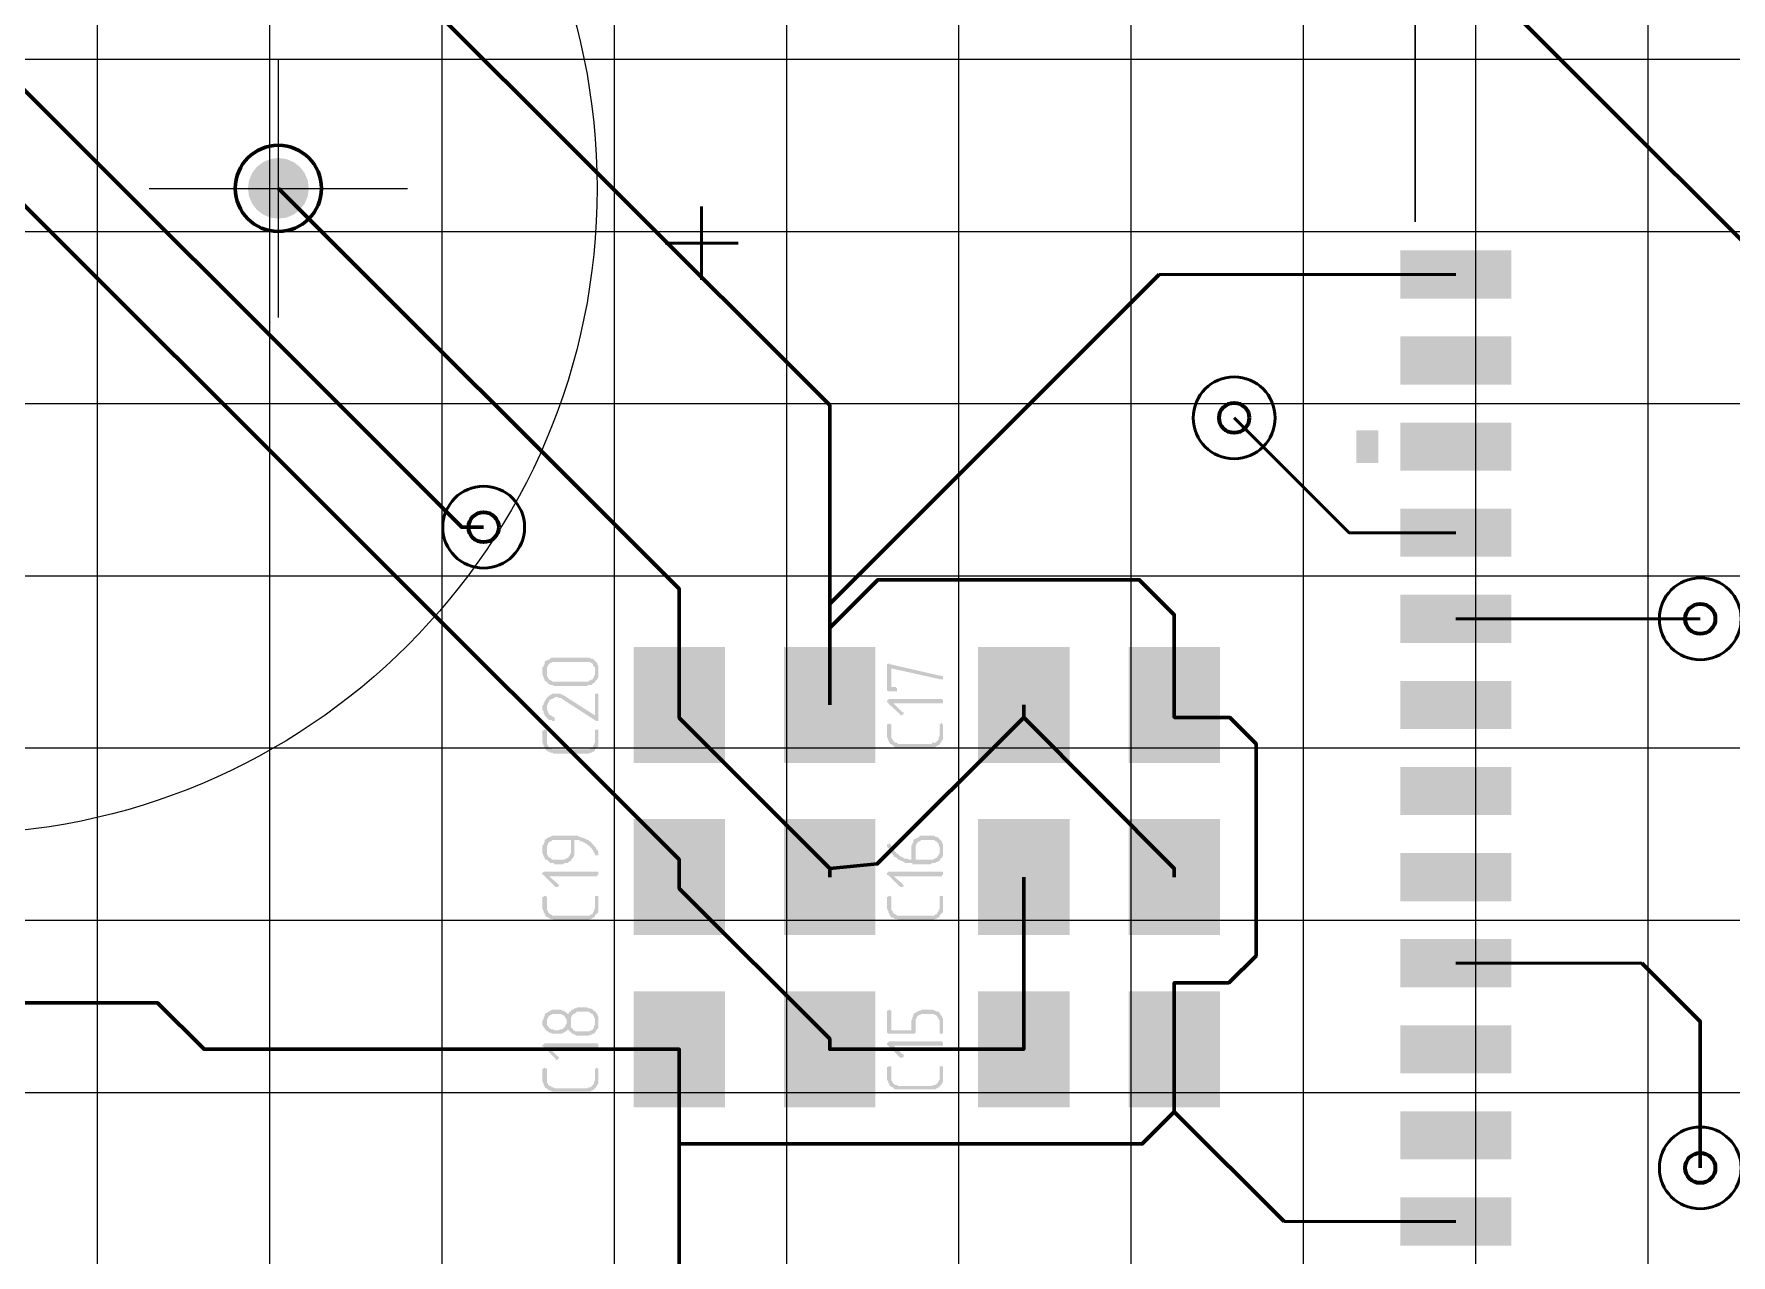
# Paper-space layout 'Layout1' of a CAD drawing. Extents: x -1 to 840, y -1 to 593.
# Drawn here: x 175.83 to 215.24, y 379.41 to 407.77 of the extents above; entities that cross this region are included whole.
import ezdxf

# ---------------------------------------------------------------- set-up
doc = ezdxf.new("R2010")
doc.units = 0
doc.header["$MEASUREMENT"] = 0
doc.layers.add('PDF _Геометрия', color=7, linetype='CONTINUOUS')
doc.layers.add('PDF _Сплошная заливка', color=7, linetype='CONTINUOUS')

psp = doc.layouts.get("Layout1")

# ---------------------------------------------------------------- hatches: boundary and pattern name
at = {"layer": 'PDF _Сплошная заливка', "true_color": 0xffffff, "transparency": 33554559}
for points in [[(180.797, 404.187), (180.821, 404.37), (180.892, 404.54), (181.004, 404.687), (181.15, 404.799), (181.321, 404.869), (181.503, 404.894), (181.503, 404.187)], [(181.503, 404.894), (181.686, 404.869), (181.856, 404.799), (182.003, 404.687), (182.115, 404.54), (182.185, 404.37), (182.21, 404.187), (181.503, 404.187)], [(182.21, 404.187), (182.185, 404.005), (182.115, 403.835), (182.003, 403.688), (181.856, 403.576), (181.686, 403.505), (181.503, 403.482), (181.503, 404.187)]]:
    psp.add_hatch(color=7, dxfattribs=at).paths.add_polyline_path(points)
at = {"layer": 'PDF _Сплошная заливка', "transparency": 33554559}
for points in [[(181.503, 404.187), (181.503, 403.482), (181.321, 403.505), (181.15, 403.576), (181.004, 403.688), (180.892, 403.835), (180.821, 404.005), (180.797, 404.187)], [(195.638, 393.111), (195.638, 393.137), (195.664, 393.137), (195.664, 393.137), (195.664, 393.137), (195.664, 393.137), (195.689, 393.162), (195.689, 393.137), (196.909, 392.857), (196.909, 392.857), (196.909, 392.857), (196.934, 392.857), (196.934, 392.857), (196.934, 392.832), (196.934, 392.832), (196.934, 392.807), (196.934, 392.807), (196.934, 392.781), (196.934, 392.781), (196.934, 392.781), (196.909, 392.781), (196.909, 392.781), (196.883, 392.781), (195.74, 393.035), (195.74, 392.603), (195.842, 392.603), (195.842, 392.603), (195.842, 392.603), (195.842, 392.578), (195.867, 392.578), (195.867, 392.578), (195.867, 392.578), (195.867, 392.552), (195.867, 392.552), (195.867, 392.552), (195.867, 392.527), (195.867, 392.527), (195.867, 392.502), (195.867, 392.502), (195.867, 392.502), (195.842, 392.502), (195.842, 392.502), (195.689, 392.502), (195.689, 392.502), (195.689, 392.502), (195.664, 392.502), (195.664, 392.502), (195.664, 392.502), (195.638, 392.527), (195.638, 392.527), (195.638, 392.552)], [(187.636, 392.146), (187.636, 392.146), (187.636, 392.171), (187.661, 392.197), (187.661, 392.222), (187.687, 392.273), (187.712, 392.298), (187.712, 392.324), (187.738, 392.349), (187.738, 392.349), (187.738, 392.349), (187.738, 392.349), (187.763, 392.375), (187.763, 392.375), (187.788, 392.4), (187.839, 392.426), (187.865, 392.451), (187.89, 392.451), (187.915, 392.451), (187.941, 392.451), (187.966, 392.451), (187.966, 392.451), (187.966, 392.451), (187.966, 392.451), (187.992, 392.451), (187.992, 392.451), (188.017, 392.451), (188.042, 392.451), (188.042, 392.451), (188.068, 392.451), (188.068, 392.451), (188.068, 392.426), (188.093, 392.426), (188.119, 392.426), (188.119, 392.4), (188.144, 392.4), (188.855, 391.943), (188.855, 392.4), (188.855, 392.426), (188.855, 392.426), (188.855, 392.426), (188.855, 392.451), (188.881, 392.451), (188.881, 392.451), (188.906, 392.451), (188.906, 392.451), (188.906, 392.451), (188.906, 392.451), (188.932, 392.451), (188.932, 392.426), (188.932, 392.426), (188.932, 392.426), (188.932, 392.4), (188.932, 391.841), (188.932, 391.841), (188.932, 391.816), (188.932, 391.816), (188.932, 391.816), (188.932, 391.816), (188.906, 391.816), (188.906, 391.816), (188.881, 391.816), (188.881, 391.816), (188.881, 391.816), (188.881, 391.816), (188.093, 392.324), (188.068, 392.349), (188.017, 392.349), (188.017, 392.349), (188.017, 392.349), (188.017, 392.349), (188.017, 392.349), (187.992, 392.375), (187.966, 392.375), (187.966, 392.375), (187.966, 392.375), (187.941, 392.375), (187.915, 392.375), (187.915, 392.349), (187.89, 392.349), (187.865, 392.324), (187.839, 392.324), (187.814, 392.298), (187.788, 392.298), (187.788, 392.273), (187.788, 392.273), (187.788, 392.273), (187.788, 392.248), (187.763, 392.248), (187.763, 392.222), (187.763, 392.197), (187.763, 392.197), (187.738, 392.197), (187.738, 392.171), (187.738, 392.171), (187.738, 392.146), (187.738, 392.121), (187.738, 392.095), (187.738, 392.095), (187.738, 392.07), (187.738, 392.07), (187.763, 392.044), (187.763, 392.019), (187.763, 391.994), (187.763, 391.994), (187.788, 391.994), (187.788, 391.968), (187.788, 391.968), (187.814, 391.943), (187.839, 391.943), (187.865, 391.917), (187.89, 391.917), (187.89, 391.917), (187.89, 391.917), (187.915, 391.892), (187.915, 391.892), (187.915, 391.892), (187.915, 391.892), (187.915, 391.867), (187.915, 391.867), (187.915, 391.867), (187.915, 391.867), (187.915, 391.841), (187.915, 391.841), (187.915, 391.841), (187.915, 391.816), (187.89, 391.816), (187.89, 391.816), (187.865, 391.816), (187.865, 391.816), (187.865, 391.816), (187.865, 391.816), (187.839, 391.841), (187.814, 391.841), (187.788, 391.841), (187.763, 391.867), (187.738, 391.892), (187.712, 391.917), (187.687, 391.943), (187.687, 391.943), (187.687, 391.968), (187.687, 391.968), (187.661, 391.994), (187.661, 392.019), (187.661, 392.044), (187.636, 392.07), (187.636, 392.121), (187.636, 392.121)], [(195.638, 392.273), (195.638, 392.298), (195.664, 392.298), (195.664, 392.298), (195.664, 392.298), (195.664, 392.324), (195.689, 392.324), (196.909, 392.324), (196.909, 392.324), (196.909, 392.324), (196.934, 392.298), (196.934, 392.298), (196.934, 392.298), (196.934, 392.298), (196.934, 392.273), (196.934, 392.273), (196.934, 392.273), (196.934, 392.248), (196.934, 392.248), (196.934, 392.222), (196.934, 392.222), (196.934, 392.222), (196.909, 392.222), (196.909, 392.222), (195.791, 392.222), (195.994, 392.019), (195.994, 392.019), (196.02, 392.019), (196.02, 391.994), (196.02, 391.994), (196.02, 391.994), (196.02, 391.968), (196.02, 391.968), (195.994, 391.968), (195.994, 391.943), (195.994, 391.943), (195.994, 391.943), (195.969, 391.943), (195.969, 391.943), (195.969, 391.943), (195.943, 391.943), (195.943, 391.968), (195.664, 392.222), (195.664, 392.248), (195.638, 392.248), (195.638, 392.248), (195.638, 392.273)], [(195.638, 391.714), (195.638, 391.74), (195.664, 391.74), (195.664, 391.74), (195.664, 391.74), (195.689, 391.765), (195.689, 391.765), (195.689, 391.765), (195.689, 391.765), (195.715, 391.74), (195.715, 391.74), (195.715, 391.74), (195.74, 391.74), (195.74, 391.714), (195.74, 391.714), (195.74, 391.46), (195.74, 391.46), (195.74, 391.435), (195.74, 391.409), (195.765, 391.384), (195.765, 391.359), (195.791, 391.359), (195.791, 391.333), (195.791, 391.333), (195.816, 391.333), (195.816, 391.308), (195.842, 391.308), (195.867, 391.308), (195.892, 391.282), (195.918, 391.282), (196.655, 391.282), (196.68, 391.282), (196.68, 391.282), (196.68, 391.308), (196.705, 391.308), (196.731, 391.308), (196.756, 391.308), (196.782, 391.333), (196.807, 391.359), (196.807, 391.359), (196.807, 391.359), (196.807, 391.359), (196.832, 391.384), (196.832, 391.409), (196.832, 391.435), (196.858, 391.46), (196.858, 391.486), (196.858, 391.714), (196.858, 391.714), (196.858, 391.74), (196.858, 391.74), (196.858, 391.74), (196.883, 391.74), (196.883, 391.765), (196.909, 391.765), (196.909, 391.765), (196.909, 391.765), (196.909, 391.74), (196.934, 391.74), (196.934, 391.74), (196.934, 391.74), (196.934, 391.714), (196.934, 391.714), (196.934, 391.46), (196.934, 391.46), (196.934, 391.435), (196.934, 391.409), (196.934, 391.384), (196.909, 391.359), (196.883, 391.308), (196.858, 391.282), (196.858, 391.282), (196.858, 391.282), (196.858, 391.257), (196.832, 391.257), (196.807, 391.232), (196.782, 391.232), (196.756, 391.206), (196.705, 391.206), (196.68, 391.206), (196.655, 391.206), (195.918, 391.206), (195.918, 391.206), (195.918, 391.206), (195.918, 391.206), (195.892, 391.206), (195.892, 391.206), (195.867, 391.206), (195.816, 391.206), (195.791, 391.232), (195.765, 391.257), (195.715, 391.282), (195.715, 391.282), (195.715, 391.282), (195.715, 391.282), (195.689, 391.308), (195.689, 391.333), (195.664, 391.359), (195.664, 391.384), (195.638, 391.435), (195.638, 391.46)], [(187.636, 391.587), (187.636, 391.587), (187.661, 391.587), (187.661, 391.613), (187.661, 391.613), (187.687, 391.613), (187.687, 391.613), (187.687, 391.613), (187.687, 391.613), (187.712, 391.613), (187.712, 391.613), (187.712, 391.613), (187.738, 391.587), (187.738, 391.587), (187.738, 391.562), (187.738, 391.333), (187.738, 391.308), (187.738, 391.282), (187.738, 391.282), (187.763, 391.257), (187.763, 391.232), (187.788, 391.206), (187.788, 391.206), (187.788, 391.206), (187.814, 391.181), (187.839, 391.181), (187.839, 391.181), (187.865, 391.156), (187.89, 391.156), (187.915, 391.156), (188.652, 391.156), (188.678, 391.156), (188.678, 391.156), (188.703, 391.156), (188.703, 391.156), (188.728, 391.156), (188.754, 391.181), (188.779, 391.181), (188.805, 391.206), (188.805, 391.206), (188.805, 391.206), (188.805, 391.232), (188.83, 391.257), (188.83, 391.257), (188.83, 391.282), (188.855, 391.308), (188.855, 391.333), (188.855, 391.562), (188.855, 391.587), (188.855, 391.587), (188.855, 391.587), (188.855, 391.613), (188.881, 391.613), (188.881, 391.613), (188.906, 391.613), (188.906, 391.613), (188.906, 391.613), (188.906, 391.613), (188.932, 391.613), (188.932, 391.613), (188.932, 391.587), (188.932, 391.587), (188.932, 391.562), (188.932, 391.333), (188.932, 391.308), (188.932, 391.308), (188.932, 391.282), (188.932, 391.232), (188.906, 391.206), (188.881, 391.181), (188.855, 391.156), (188.855, 391.156), (188.855, 391.13), (188.855, 391.13), (188.83, 391.105), (188.805, 391.105), (188.779, 391.079), (188.754, 391.079), (188.703, 391.054), (188.678, 391.054), (188.678, 391.054), (187.915, 391.054), (187.915, 391.054), (187.915, 391.054), (187.915, 391.054), (187.89, 391.054), (187.89, 391.054), (187.865, 391.079), (187.814, 391.079), (187.788, 391.105), (187.763, 391.105), (187.738, 391.13), (187.712, 391.13), (187.712, 391.156), (187.712, 391.156), (187.687, 391.181), (187.687, 391.206), (187.661, 391.232), (187.661, 391.257), (187.636, 391.308), (187.636, 391.308), (187.636, 391.562)], [(187.636, 388.285), (187.636, 388.285), (187.661, 388.311), (187.661, 388.311), (187.661, 388.311), (187.687, 388.311), (187.687, 388.311), (188.906, 388.311), (188.906, 388.311), (188.906, 388.311), (188.932, 388.311), (188.932, 388.311), (188.932, 388.311), (188.932, 388.285), (188.932, 388.285), (188.932, 388.26), (188.932, 388.26), (188.932, 388.26), (188.932, 388.26), (188.932, 388.234), (188.932, 388.234), (188.932, 388.234), (188.906, 388.234), (188.906, 388.209), (187.788, 388.209), (187.992, 388.031), (187.992, 388.031), (188.017, 388.006), (188.017, 388.006), (188.017, 387.98), (188.017, 387.98), (188.017, 387.98), (188.017, 387.98), (187.992, 387.955), (187.992, 387.955), (187.992, 387.955), (187.992, 387.955), (187.966, 387.955), (187.966, 387.955), (187.966, 387.955), (187.941, 387.955), (187.941, 387.955), (187.661, 388.234), (187.661, 388.234), (187.636, 388.234), (187.636, 388.26), (187.636, 388.26), (187.636, 388.26)], [(195.638, 388.285), (195.638, 388.285), (195.664, 388.311), (195.664, 388.311), (195.664, 388.311), (195.664, 388.311), (195.689, 388.311), (196.909, 388.311), (196.909, 388.311), (196.909, 388.311), (196.934, 388.311), (196.934, 388.311), (196.934, 388.311), (196.934, 388.285), (196.934, 388.285), (196.934, 388.26), (196.934, 388.26), (196.934, 388.26), (196.934, 388.26), (196.934, 388.234), (196.934, 388.234), (196.934, 388.234), (196.909, 388.234), (196.909, 388.209), (195.791, 388.209), (195.994, 388.031), (195.994, 388.031), (196.02, 388.006), (196.02, 388.006), (196.02, 387.98), (196.02, 387.98), (196.02, 387.98), (196.02, 387.98), (195.994, 387.955), (195.994, 387.955), (195.994, 387.955), (195.994, 387.955), (195.969, 387.955), (195.969, 387.955), (195.969, 387.955), (195.943, 387.955), (195.943, 387.955), (195.664, 388.234), (195.664, 388.234), (195.638, 388.234), (195.638, 388.26), (195.638, 388.26), (195.638, 388.26)], [(187.636, 387.727), (187.636, 387.727), (187.661, 387.727), (187.661, 387.752), (187.661, 387.752), (187.687, 387.752), (187.687, 387.752), (187.687, 387.752), (187.687, 387.752), (187.712, 387.752), (187.712, 387.752), (187.712, 387.752), (187.738, 387.727), (187.738, 387.727), (187.738, 387.701), (187.738, 387.472), (187.738, 387.447), (187.738, 387.422), (187.738, 387.422), (187.763, 387.396), (187.763, 387.371), (187.788, 387.346), (187.788, 387.346), (187.788, 387.346), (187.814, 387.32), (187.839, 387.32), (187.839, 387.32), (187.865, 387.295), (187.89, 387.295), (187.915, 387.295), (188.652, 387.295), (188.678, 387.295), (188.678, 387.295), (188.703, 387.295), (188.703, 387.295), (188.728, 387.295), (188.754, 387.32), (188.779, 387.32), (188.805, 387.346), (188.805, 387.346), (188.805, 387.346), (188.805, 387.371), (188.83, 387.396), (188.83, 387.396), (188.83, 387.422), (188.855, 387.447), (188.855, 387.472), (188.855, 387.701), (188.855, 387.727), (188.855, 387.727), (188.855, 387.727), (188.855, 387.752), (188.881, 387.752), (188.881, 387.752), (188.906, 387.752), (188.906, 387.752), (188.906, 387.752), (188.906, 387.752), (188.932, 387.752), (188.932, 387.752), (188.932, 387.727), (188.932, 387.727), (188.932, 387.701), (188.932, 387.472), (188.932, 387.472), (188.932, 387.447), (188.932, 387.422), (188.932, 387.371), (188.906, 387.346), (188.881, 387.32), (188.855, 387.295), (188.855, 387.295), (188.855, 387.269), (188.855, 387.269), (188.83, 387.244), (188.805, 387.244), (188.779, 387.218), (188.754, 387.218), (188.703, 387.193), (188.678, 387.193), (188.678, 387.193), (187.915, 387.193), (187.915, 387.193), (187.915, 387.193), (187.915, 387.193), (187.89, 387.193), (187.89, 387.193), (187.865, 387.218), (187.814, 387.218), (187.788, 387.244), (187.763, 387.244), (187.738, 387.269), (187.712, 387.269), (187.712, 387.295), (187.712, 387.295), (187.687, 387.32), (187.687, 387.346), (187.661, 387.371), (187.661, 387.396), (187.636, 387.447), (187.636, 387.447), (187.636, 387.701)], [(195.638, 387.727), (195.638, 387.727), (195.664, 387.727), (195.664, 387.752), (195.664, 387.752), (195.689, 387.752), (195.689, 387.752), (195.689, 387.752), (195.689, 387.752), (195.715, 387.752), (195.715, 387.752), (195.715, 387.752), (195.74, 387.727), (195.74, 387.727), (195.74, 387.701), (195.74, 387.472), (195.74, 387.447), (195.74, 387.422), (195.74, 387.422), (195.765, 387.396), (195.765, 387.371), (195.791, 387.346), (195.791, 387.346), (195.791, 387.346), (195.816, 387.32), (195.816, 387.32), (195.842, 387.32), (195.867, 387.295), (195.892, 387.295), (195.918, 387.295), (196.655, 387.295), (196.68, 387.295), (196.68, 387.295), (196.68, 387.295), (196.705, 387.295), (196.731, 387.295), (196.756, 387.32), (196.782, 387.32), (196.807, 387.346), (196.807, 387.346), (196.807, 387.346), (196.807, 387.371), (196.832, 387.396), (196.832, 387.396), (196.832, 387.422), (196.858, 387.447), (196.858, 387.472), (196.858, 387.701), (196.858, 387.727), (196.858, 387.727), (196.858, 387.727), (196.858, 387.752), (196.883, 387.752), (196.883, 387.752), (196.909, 387.752), (196.909, 387.752), (196.909, 387.752), (196.909, 387.752), (196.934, 387.752), (196.934, 387.752), (196.934, 387.727), (196.934, 387.727), (196.934, 387.701), (196.934, 387.472), (196.934, 387.472), (196.934, 387.447), (196.934, 387.422), (196.934, 387.371), (196.909, 387.346), (196.883, 387.32), (196.858, 387.295), (196.858, 387.295), (196.858, 387.269), (196.858, 387.269), (196.832, 387.244), (196.807, 387.244), (196.782, 387.218), (196.756, 387.218), (196.705, 387.193), (196.68, 387.193), (196.655, 387.193), (195.918, 387.193), (195.918, 387.193), (195.918, 387.193), (195.918, 387.193), (195.892, 387.193), (195.892, 387.193), (195.867, 387.218), (195.816, 387.218), (195.791, 387.244), (195.765, 387.244), (195.715, 387.269), (195.715, 387.269), (195.715, 387.295), (195.715, 387.295), (195.689, 387.32), (195.689, 387.346), (195.664, 387.371), (195.664, 387.396), (195.638, 387.447), (195.638, 387.447), (195.638, 387.701)], [(195.638, 385.059), (195.638, 385.085), (195.664, 385.085), (195.664, 385.085), (195.664, 385.085), (195.689, 385.11), (195.689, 385.11), (195.689, 385.11), (195.689, 385.11), (195.715, 385.11), (195.715, 385.085), (195.715, 385.085), (195.74, 385.085), (195.74, 385.059), (195.74, 385.059), (195.74, 384.628), (196.197, 384.628), (196.197, 384.831), (196.197, 384.856), (196.197, 384.856), (196.223, 384.882), (196.223, 384.932), (196.248, 384.958), (196.248, 384.983), (196.274, 385.034), (196.299, 385.034), (196.299, 385.034), (196.324, 385.059), (196.35, 385.059), (196.375, 385.085), (196.401, 385.085), (196.451, 385.11), (196.477, 385.11), (196.655, 385.11), (196.68, 385.11), (196.68, 385.11), (196.68, 385.11), (196.68, 385.11), (196.705, 385.11), (196.731, 385.085), (196.756, 385.085), (196.807, 385.059), (196.832, 385.059), (196.858, 385.034), (196.858, 385.009), (196.883, 385.009), (196.883, 384.983), (196.909, 384.958), (196.909, 384.932), (196.934, 384.907), (196.934, 384.856), (196.934, 384.831), (196.934, 384.577), (196.934, 384.577), (196.934, 384.577), (196.934, 384.551), (196.934, 384.551), (196.934, 384.551), (196.909, 384.551), (196.909, 384.551), (196.883, 384.551), (196.883, 384.551), (196.883, 384.551), (196.858, 384.551), (196.858, 384.551), (196.858, 384.577), (196.858, 384.577), (196.858, 384.602), (196.858, 384.831), (196.858, 384.856), (196.832, 384.882), (196.832, 384.882), (196.832, 384.907), (196.807, 384.932), (196.807, 384.958), (196.807, 384.958), (196.782, 384.958), (196.782, 384.983), (196.756, 384.983), (196.731, 384.983), (196.731, 385.009), (196.705, 385.009), (196.655, 385.009), (196.477, 385.009), (196.477, 385.009), (196.477, 385.009), (196.451, 385.009), (196.426, 385.009), (196.426, 385.009), (196.401, 384.983), (196.375, 384.983), (196.35, 384.958), (196.35, 384.958), (196.35, 384.958), (196.324, 384.932), (196.324, 384.907), (196.324, 384.907), (196.299, 384.882), (196.299, 384.856), (196.299, 384.831), (196.299, 384.577), (196.299, 384.577), (196.299, 384.577), (196.274, 384.551), (196.274, 384.551), (196.274, 384.551), (196.248, 384.551), (195.689, 384.551), (195.689, 384.551), (195.689, 384.551), (195.664, 384.551), (195.664, 384.551), (195.664, 384.551), (195.638, 384.577), (195.638, 384.577), (195.638, 384.602)], [(187.636, 384.272), (187.636, 384.297), (187.661, 384.297), (187.661, 384.297), (187.661, 384.297), (187.687, 384.323), (187.687, 384.323), (188.906, 384.323), (188.906, 384.323), (188.906, 384.323), (188.932, 384.297), (188.932, 384.297), (188.932, 384.297), (188.932, 384.297), (188.932, 384.272), (188.932, 384.272), (188.932, 384.272), (188.932, 384.272), (188.932, 384.247), (188.932, 384.247), (188.932, 384.221), (188.932, 384.221), (188.906, 384.221), (188.906, 384.221), (187.788, 384.221), (187.992, 384.018), (187.992, 384.018), (188.017, 384.018), (188.017, 383.993), (188.017, 383.993), (188.017, 383.993), (188.017, 383.967), (188.017, 383.967), (187.992, 383.967), (187.992, 383.967), (187.992, 383.942), (187.992, 383.942), (187.966, 383.942), (187.966, 383.942), (187.966, 383.942), (187.941, 383.942), (187.941, 383.967), (187.661, 384.247), (187.661, 384.247), (187.636, 384.247), (187.636, 384.247), (187.636, 384.272)], [(195.638, 384.323), (195.638, 384.323), (195.664, 384.348), (195.664, 384.348), (195.664, 384.348), (195.664, 384.348), (195.689, 384.374), (196.909, 384.374), (196.909, 384.374), (196.909, 384.348), (196.934, 384.348), (196.934, 384.348), (196.934, 384.348), (196.934, 384.348), (196.934, 384.323), (196.934, 384.323), (196.934, 384.323), (196.934, 384.297), (196.934, 384.297), (196.934, 384.272), (196.934, 384.272), (196.934, 384.272), (196.909, 384.272), (196.909, 384.272), (195.791, 384.272), (195.994, 384.069), (195.994, 384.069), (196.02, 384.069), (196.02, 384.043), (196.02, 384.043), (196.02, 384.043), (196.02, 384.018), (196.02, 384.018), (195.994, 383.993), (195.994, 383.993), (195.994, 383.993), (195.994, 383.993), (195.969, 383.993), (195.969, 383.993), (195.969, 383.993), (195.943, 383.993), (195.943, 383.993), (195.664, 384.272), (195.664, 384.272), (195.638, 384.297), (195.638, 384.297), (195.638, 384.323)], [(187.636, 383.713), (187.636, 383.739), (187.661, 383.739), (187.661, 383.739), (187.661, 383.739), (187.687, 383.764), (187.687, 383.764), (187.687, 383.764), (187.687, 383.764), (187.712, 383.739), (187.712, 383.739), (187.712, 383.739), (187.738, 383.739), (187.738, 383.713), (187.738, 383.713), (187.738, 383.459), (187.738, 383.459), (187.738, 383.434), (187.738, 383.408), (187.763, 383.383), (187.763, 383.358), (187.788, 383.358), (187.788, 383.332), (187.788, 383.332), (187.814, 383.332), (187.839, 383.332), (187.839, 383.307), (187.865, 383.307), (187.89, 383.307), (187.915, 383.281), (188.652, 383.281), (188.678, 383.281), (188.678, 383.281), (188.703, 383.307), (188.703, 383.307), (188.728, 383.307), (188.754, 383.307), (188.779, 383.332), (188.805, 383.358), (188.805, 383.358), (188.805, 383.358), (188.805, 383.358), (188.83, 383.383), (188.83, 383.408), (188.83, 383.434), (188.855, 383.459), (188.855, 383.485), (188.855, 383.713), (188.855, 383.713), (188.855, 383.739), (188.855, 383.739), (188.855, 383.739), (188.881, 383.739), (188.881, 383.764), (188.906, 383.764), (188.906, 383.764), (188.906, 383.764), (188.906, 383.739), (188.932, 383.739), (188.932, 383.739), (188.932, 383.739), (188.932, 383.713), (188.932, 383.713), (188.932, 383.459), (188.932, 383.459), (188.932, 383.434), (188.932, 383.408), (188.932, 383.383), (188.906, 383.358), (188.881, 383.307), (188.855, 383.281), (188.855, 383.281), (188.855, 383.281), (188.855, 383.281), (188.83, 383.256), (188.805, 383.231), (188.779, 383.231), (188.754, 383.205), (188.703, 383.205), (188.678, 383.205), (188.678, 383.205), (187.915, 383.205), (187.915, 383.205), (187.915, 383.205), (187.915, 383.205), (187.89, 383.205), (187.89, 383.205), (187.865, 383.205), (187.814, 383.231), (187.788, 383.231), (187.763, 383.256), (187.738, 383.281), (187.712, 383.281), (187.712, 383.281), (187.712, 383.281), (187.687, 383.307), (187.687, 383.332), (187.661, 383.358), (187.661, 383.383), (187.636, 383.434), (187.636, 383.459)], [(195.638, 383.764), (195.638, 383.764), (195.664, 383.789), (195.664, 383.789), (195.664, 383.789), (195.689, 383.789), (195.689, 383.789), (195.689, 383.789), (195.689, 383.789), (195.715, 383.789), (195.715, 383.789), (195.715, 383.789), (195.74, 383.789), (195.74, 383.764), (195.74, 383.764), (195.74, 383.51), (195.74, 383.485), (195.74, 383.485), (195.74, 383.459), (195.765, 383.434), (195.765, 383.408), (195.791, 383.383), (195.791, 383.383), (195.791, 383.383), (195.816, 383.383), (195.816, 383.358), (195.842, 383.358), (195.867, 383.358), (195.892, 383.332), (195.918, 383.332), (196.655, 383.332), (196.68, 383.332), (196.68, 383.332), (196.68, 383.332), (196.705, 383.358), (196.731, 383.358), (196.756, 383.358), (196.782, 383.383), (196.807, 383.383), (196.807, 383.383), (196.807, 383.408), (196.807, 383.408), (196.832, 383.434), (196.832, 383.459), (196.832, 383.459), (196.858, 383.485), (196.858, 383.536), (196.858, 383.764), (196.858, 383.764), (196.858, 383.764), (196.858, 383.789), (196.858, 383.789), (196.883, 383.789), (196.883, 383.789), (196.909, 383.789), (196.909, 383.789), (196.909, 383.789), (196.909, 383.789), (196.934, 383.789), (196.934, 383.789), (196.934, 383.789), (196.934, 383.764), (196.934, 383.764), (196.934, 383.51), (196.934, 383.51), (196.934, 383.485), (196.934, 383.459), (196.934, 383.434), (196.909, 383.383), (196.883, 383.358), (196.858, 383.332), (196.858, 383.332), (196.858, 383.332), (196.858, 383.307), (196.832, 383.307), (196.807, 383.281), (196.782, 383.281), (196.756, 383.256), (196.705, 383.256), (196.68, 383.256), (196.655, 383.256), (195.918, 383.256), (195.918, 383.256), (195.918, 383.256), (195.918, 383.256), (195.892, 383.256), (195.892, 383.256), (195.867, 383.256), (195.816, 383.256), (195.791, 383.281), (195.765, 383.307), (195.715, 383.332), (195.715, 383.332), (195.715, 383.332), (195.715, 383.332), (195.689, 383.358), (195.689, 383.383), (195.664, 383.408), (195.664, 383.434), (195.638, 383.485), (195.638, 383.51)]]:
    psp.add_hatch(color=256, dxfattribs=at).paths.add_polyline_path(points)
h = psp.add_hatch(color=256, dxfattribs=at)
h.paths.add_polyline_path([(187.738, 393.01), (187.738, 392.908), (187.738, 392.883), (187.738, 392.883), (187.738, 392.857), (187.763, 392.832), (187.763, 392.807), (187.788, 392.781), (187.788, 392.781), (187.788, 392.781), (187.814, 392.756), (187.839, 392.756), (187.839, 392.756), (187.865, 392.73), (187.89, 392.73), (187.915, 392.73), (188.652, 392.73), (188.678, 392.73), (188.678, 392.73), (188.703, 392.73), (188.703, 392.73), (188.728, 392.756), (188.754, 392.756), (188.779, 392.781), (188.805, 392.781), (188.805, 392.781), (188.805, 392.807), (188.805, 392.807), (188.83, 392.832), (188.83, 392.832), (188.83, 392.857), (188.855, 392.883), (188.855, 392.908), (188.855, 393.035), (188.855, 393.035), (188.855, 393.06), (188.83, 393.086), (188.83, 393.086), (188.805, 393.111), (188.805, 393.137), (188.805, 393.137), (188.779, 393.162), (188.779, 393.162), (188.754, 393.162), (188.754, 393.187), (188.728, 393.187), (188.703, 393.187), (188.652, 393.187), (187.915, 393.187), (187.915, 393.187), (187.915, 393.187), (187.89, 393.187), (187.89, 393.187), (187.865, 393.187), (187.839, 393.162), (187.814, 393.162), (187.788, 393.137), (187.788, 393.137), (187.788, 393.137), (187.763, 393.111), (187.763, 393.111), (187.763, 393.086), (187.738, 393.06), (187.738, 393.035)], flags=0)
h.paths.add_polyline_path([(187.636, 393.035), (187.636, 393.06), (187.661, 393.086), (187.661, 393.111), (187.687, 393.137), (187.687, 393.187), (187.712, 393.213), (187.712, 393.213), (187.738, 393.213), (187.738, 393.213), (187.763, 393.238), (187.788, 393.238), (187.814, 393.264), (187.839, 393.289), (187.89, 393.289), (187.89, 393.289), (187.915, 393.289), (188.678, 393.289), (188.678, 393.289), (188.678, 393.289), (188.678, 393.289), (188.678, 393.289), (188.703, 393.289), (188.728, 393.289), (188.754, 393.264), (188.805, 393.264), (188.83, 393.238), (188.855, 393.213), (188.855, 393.213), (188.881, 393.187), (188.881, 393.187), (188.906, 393.162), (188.906, 393.137), (188.932, 393.086), (188.932, 393.06), (188.932, 393.01), (188.932, 392.908), (188.932, 392.908), (188.932, 392.883), (188.932, 392.857), (188.932, 392.832), (188.906, 392.781), (188.881, 392.756), (188.855, 392.73), (188.855, 392.73), (188.855, 392.73), (188.855, 392.705), (188.83, 392.705), (188.805, 392.679), (188.779, 392.654), (188.754, 392.654), (188.703, 392.654), (188.678, 392.629), (188.678, 392.629), (187.915, 392.629), (187.915, 392.629), (187.915, 392.629), (187.915, 392.629), (187.89, 392.629), (187.89, 392.654), (187.865, 392.654), (187.814, 392.654), (187.788, 392.679), (187.763, 392.679), (187.738, 392.73), (187.712, 392.73), (187.712, 392.73), (187.712, 392.73), (187.687, 392.756), (187.687, 392.781), (187.661, 392.807), (187.661, 392.832), (187.636, 392.883), (187.636, 392.883), (187.636, 393.01)], flags=0)
h = psp.add_hatch(color=256, dxfattribs=at)
h.paths.add_polyline_path([(187.738, 388.869), (187.738, 388.768), (187.738, 388.742), (187.738, 388.742), (187.738, 388.717), (187.763, 388.692), (187.763, 388.666), (187.788, 388.641), (187.788, 388.641), (187.788, 388.641), (187.814, 388.641), (187.839, 388.616), (187.839, 388.616), (187.865, 388.59), (187.89, 388.59), (187.915, 388.59), (188.093, 388.59), (188.119, 388.59), (188.119, 388.59), (188.144, 388.59), (188.144, 388.59), (188.169, 388.616), (188.195, 388.616), (188.22, 388.641), (188.246, 388.641), (188.246, 388.641), (188.246, 388.666), (188.246, 388.666), (188.271, 388.692), (188.271, 388.717), (188.271, 388.717), (188.297, 388.742), (188.297, 388.768), (188.297, 389.047), (187.915, 389.047), (187.915, 389.047), (187.915, 389.047), (187.89, 389.047), (187.865, 389.047), (187.865, 389.047), (187.839, 389.022), (187.814, 389.022), (187.788, 388.997), (187.788, 388.997), (187.788, 388.997), (187.763, 388.971), (187.763, 388.971), (187.763, 388.946), (187.738, 388.92), (187.738, 388.895)], flags=0)
h.paths.add_polyline_path([(187.636, 388.895), (187.636, 388.92), (187.661, 388.946), (187.661, 388.971), (187.687, 388.997), (187.687, 389.047), (187.712, 389.073), (187.738, 389.073), (187.738, 389.073), (187.738, 389.073), (187.738, 389.098), (187.763, 389.098), (187.788, 389.123), (187.814, 389.123), (187.865, 389.149), (187.89, 389.149), (187.915, 389.149), (188.322, 389.149), (188.347, 389.149), (188.347, 389.149), (188.347, 389.149), (188.373, 389.149), (188.373, 389.149), (188.398, 389.149), (188.423, 389.149), (188.449, 389.149), (188.5, 389.123), (188.576, 389.098), (188.601, 389.098), (188.627, 389.073), (188.652, 389.073), (188.678, 389.047), (188.703, 389.047), (188.703, 389.047), (188.703, 389.047), (188.728, 389.022), (188.728, 389.022), (188.754, 388.997), (188.779, 388.997), (188.779, 388.971), (188.805, 388.946), (188.83, 388.92), (188.855, 388.895), (188.881, 388.869), (188.881, 388.844), (188.906, 388.819), (188.932, 388.793), (188.932, 388.742), (188.932, 388.717), (188.932, 388.717), (188.932, 388.717), (188.932, 388.717), (188.932, 388.692), (188.932, 388.692), (188.932, 388.692), (188.906, 388.692), (188.906, 388.692), (188.906, 388.692), (188.881, 388.692), (188.881, 388.692), (188.881, 388.692), (188.881, 388.692), (188.855, 388.692), (188.855, 388.692), (188.855, 388.717), (188.855, 388.717), (188.855, 388.717), (188.855, 388.717), (188.855, 388.742), (188.83, 388.742), (188.83, 388.768), (188.805, 388.793), (188.805, 388.819), (188.779, 388.844), (188.779, 388.869), (188.754, 388.869), (188.754, 388.869), (188.754, 388.869), (188.728, 388.895), (188.728, 388.92), (188.703, 388.92), (188.678, 388.946), (188.652, 388.971), (188.627, 388.971), (188.627, 388.971), (188.627, 388.971), (188.601, 388.997), (188.576, 388.997), (188.55, 389.022), (188.55, 389.022), (188.525, 389.022), (188.5, 389.022), (188.5, 389.047), (188.5, 389.047), (188.474, 389.047), (188.449, 389.047), (188.423, 389.047), (188.398, 389.047), (188.373, 389.047), (188.373, 388.768), (188.373, 388.768), (188.373, 388.742), (188.373, 388.717), (188.373, 388.692), (188.347, 388.641), (188.322, 388.616), (188.297, 388.59), (188.297, 388.565), (188.297, 388.565), (188.271, 388.565), (188.246, 388.539), (188.22, 388.514), (188.195, 388.514), (188.144, 388.514), (188.119, 388.488), (187.915, 388.488), (187.915, 388.488), (187.915, 388.488), (187.915, 388.488), (187.89, 388.514), (187.89, 388.514), (187.865, 388.514), (187.814, 388.514), (187.788, 388.539), (187.763, 388.565), (187.738, 388.59), (187.712, 388.59), (187.712, 388.59), (187.712, 388.59), (187.687, 388.616), (187.687, 388.641), (187.661, 388.666), (187.661, 388.692), (187.636, 388.742), (187.636, 388.768)], flags=0)
h = psp.add_hatch(color=256, dxfattribs=at)
h.paths.add_polyline_path([(196.299, 388.869), (196.299, 388.59), (196.655, 388.59), (196.68, 388.59), (196.68, 388.59), (196.68, 388.59), (196.705, 388.59), (196.731, 388.616), (196.756, 388.616), (196.782, 388.641), (196.807, 388.641), (196.807, 388.641), (196.807, 388.666), (196.807, 388.666), (196.832, 388.692), (196.832, 388.717), (196.832, 388.717), (196.858, 388.742), (196.858, 388.768), (196.858, 388.895), (196.858, 388.895), (196.832, 388.92), (196.832, 388.946), (196.832, 388.971), (196.807, 388.971), (196.807, 388.997), (196.807, 388.997), (196.782, 389.022), (196.782, 389.022), (196.756, 389.022), (196.731, 389.047), (196.705, 389.047), (196.68, 389.047), (196.655, 389.047), (196.477, 389.047), (196.477, 389.047), (196.477, 389.047), (196.451, 389.047), (196.426, 389.047), (196.426, 389.047), (196.401, 389.022), (196.375, 389.022), (196.35, 388.997), (196.35, 388.997), (196.35, 388.997), (196.324, 388.971), (196.324, 388.971), (196.324, 388.946), (196.299, 388.92), (196.299, 388.895)], flags=0)
h.paths.add_polyline_path([(195.638, 388.92), (195.638, 388.946), (195.664, 388.946), (195.664, 388.946), (195.664, 388.946), (195.689, 388.971), (195.689, 388.971), (195.689, 388.971), (195.689, 388.971), (195.715, 388.971), (195.715, 388.946), (195.715, 388.946), (195.715, 388.946), (195.715, 388.946), (195.74, 388.92), (195.74, 388.92), (195.74, 388.895), (195.765, 388.844), (195.765, 388.844), (195.765, 388.844), (195.791, 388.844), (195.791, 388.844), (195.791, 388.819), (195.816, 388.793), (195.816, 388.793), (195.816, 388.768), (195.842, 388.768), (195.842, 388.742), (195.867, 388.742), (195.892, 388.717), (195.918, 388.692), (195.943, 388.666), (195.943, 388.666), (195.969, 388.666), (195.969, 388.666), (195.994, 388.666), (195.994, 388.641), (196.02, 388.641), (196.045, 388.616), (196.07, 388.616), (196.07, 388.616), (196.096, 388.616), (196.096, 388.616), (196.121, 388.616), (196.147, 388.59), (196.147, 388.59), (196.172, 388.59), (196.197, 388.59), (196.197, 388.869), (196.197, 388.895), (196.197, 388.92), (196.223, 388.946), (196.223, 388.971), (196.248, 388.997), (196.248, 389.047), (196.274, 389.073), (196.299, 389.073), (196.299, 389.073), (196.324, 389.098), (196.35, 389.098), (196.375, 389.123), (196.401, 389.149), (196.426, 389.149), (196.477, 389.149), (196.655, 389.149), (196.68, 389.149), (196.68, 389.149), (196.68, 389.149), (196.68, 389.149), (196.705, 389.149), (196.731, 389.149), (196.756, 389.123), (196.807, 389.123), (196.832, 389.098), (196.858, 389.073), (196.858, 389.073), (196.883, 389.047), (196.883, 389.047), (196.909, 389.022), (196.909, 388.997), (196.934, 388.946), (196.934, 388.92), (196.934, 388.869), (196.934, 388.768), (196.934, 388.768), (196.934, 388.742), (196.934, 388.717), (196.934, 388.692), (196.909, 388.641), (196.883, 388.616), (196.858, 388.59), (196.858, 388.59), (196.858, 388.59), (196.858, 388.565), (196.832, 388.565), (196.807, 388.539), (196.782, 388.539), (196.756, 388.514), (196.705, 388.514), (196.68, 388.514), (196.655, 388.488), (196.248, 388.488), (196.248, 388.488), (196.248, 388.488), (196.223, 388.488), (196.223, 388.514), (196.197, 388.514), (196.172, 388.514), (196.172, 388.514), (196.147, 388.514), (196.07, 388.514), (196.02, 388.539), (195.994, 388.565), (195.969, 388.565), (195.918, 388.59), (195.892, 388.59), (195.892, 388.59), (195.892, 388.616), (195.892, 388.616), (195.867, 388.616), (195.867, 388.641), (195.842, 388.641), (195.816, 388.666), (195.791, 388.666), (195.791, 388.692), (195.765, 388.717), (195.74, 388.742), (195.715, 388.768), (195.689, 388.793), (195.689, 388.844), (195.664, 388.869), (195.638, 388.895), (195.638, 388.92)], flags=0)
h = psp.add_hatch(color=256, dxfattribs=at)
h.paths.add_polyline_path([(187.738, 384.831), (187.738, 384.806), (187.738, 384.806), (187.738, 384.78), (187.738, 384.755), (187.763, 384.729), (187.763, 384.704), (187.788, 384.704), (187.788, 384.704), (187.788, 384.678), (187.814, 384.678), (187.814, 384.678), (187.839, 384.653), (187.865, 384.653), (187.89, 384.653), (187.915, 384.628), (188.017, 384.628), (188.017, 384.628), (188.017, 384.628), (188.042, 384.653), (188.068, 384.653), (188.068, 384.653), (188.093, 384.653), (188.119, 384.678), (188.144, 384.704), (188.144, 384.704), (188.144, 384.704), (188.169, 384.704), (188.169, 384.729), (188.169, 384.755), (188.195, 384.78), (188.195, 384.806), (188.195, 384.831), (188.195, 384.831), (188.195, 384.856), (188.195, 384.856), (188.195, 384.882), (188.169, 384.907), (188.169, 384.932), (188.144, 384.958), (188.144, 384.958), (188.144, 384.958), (188.119, 384.983), (188.119, 384.983), (188.093, 384.983), (188.068, 385.009), (188.042, 385.009), (188.017, 385.009), (187.915, 385.009), (187.915, 385.009), (187.915, 385.009), (187.89, 385.009), (187.865, 385.009), (187.865, 385.009), (187.839, 384.983), (187.814, 384.983), (187.788, 384.958), (187.788, 384.958), (187.788, 384.958), (187.763, 384.932), (187.763, 384.907), (187.763, 384.907), (187.738, 384.882), (187.738, 384.856)], flags=0)
h.paths.add_polyline_path([(188.297, 384.882), (188.297, 384.755), (188.297, 384.755), (188.297, 384.729), (188.297, 384.704), (188.322, 384.678), (188.322, 384.678), (188.347, 384.653), (188.347, 384.653), (188.347, 384.628), (188.373, 384.628), (188.373, 384.628), (188.398, 384.602), (188.423, 384.602), (188.449, 384.602), (188.474, 384.602), (188.652, 384.602), (188.678, 384.602), (188.678, 384.602), (188.703, 384.602), (188.703, 384.602), (188.728, 384.602), (188.754, 384.628), (188.779, 384.628), (188.805, 384.653), (188.805, 384.653), (188.805, 384.653), (188.805, 384.678), (188.83, 384.678), (188.83, 384.704), (188.83, 384.729), (188.855, 384.755), (188.855, 384.78), (188.855, 384.882), (188.855, 384.907), (188.855, 384.907), (188.83, 384.932), (188.83, 384.958), (188.805, 384.983), (188.805, 385.009), (188.805, 385.009), (188.779, 385.009), (188.779, 385.009), (188.754, 385.034), (188.728, 385.034), (188.728, 385.059), (188.703, 385.059), (188.652, 385.059), (188.474, 385.059), (188.474, 385.059), (188.474, 385.059), (188.449, 385.059), (188.423, 385.059), (188.423, 385.034), (188.398, 385.034), (188.373, 385.009), (188.347, 385.009), (188.347, 385.009), (188.347, 384.983), (188.322, 384.983), (188.322, 384.958), (188.322, 384.958), (188.297, 384.932), (188.297, 384.907)], flags=0)
h.paths.add_polyline_path([(187.636, 384.831), (187.636, 384.856), (187.661, 384.882), (187.661, 384.932), (187.687, 384.958), (187.687, 384.983), (187.712, 385.034), (187.738, 385.034), (187.738, 385.034), (187.738, 385.034), (187.738, 385.034), (187.763, 385.059), (187.788, 385.059), (187.814, 385.085), (187.865, 385.11), (187.89, 385.11), (187.915, 385.11), (188.017, 385.11), (188.017, 385.11), (188.017, 385.11), (188.042, 385.11), (188.042, 385.11), (188.068, 385.11), (188.093, 385.085), (188.119, 385.085), (188.144, 385.085), (188.144, 385.085), (188.144, 385.085), (188.144, 385.059), (188.169, 385.059), (188.169, 385.059), (188.195, 385.034), (188.22, 385.009), (188.22, 385.009), (188.246, 385.009), (188.246, 385.009), (188.246, 385.034), (188.246, 385.034), (188.271, 385.059), (188.297, 385.059), (188.297, 385.085), (188.322, 385.11), (188.347, 385.11), (188.347, 385.11), (188.347, 385.11), (188.373, 385.136), (188.398, 385.136), (188.423, 385.136), (188.449, 385.161), (188.474, 385.161), (188.678, 385.161), (188.678, 385.161), (188.678, 385.161), (188.678, 385.161), (188.678, 385.161), (188.703, 385.136), (188.728, 385.136), (188.754, 385.136), (188.805, 385.11), (188.83, 385.085), (188.855, 385.059), (188.855, 385.059), (188.881, 385.059), (188.881, 385.034), (188.906, 385.009), (188.906, 384.983), (188.932, 384.958), (188.932, 384.907), (188.932, 384.882), (188.932, 384.78), (188.932, 384.755), (188.932, 384.729), (188.932, 384.704), (188.932, 384.678), (188.906, 384.653), (188.881, 384.628), (188.855, 384.577), (188.855, 384.577), (188.855, 384.577), (188.855, 384.577), (188.83, 384.551), (188.805, 384.551), (188.779, 384.526), (188.754, 384.526), (188.703, 384.501), (188.678, 384.501), (188.678, 384.501), (188.474, 384.501), (188.474, 384.501), (188.474, 384.501), (188.449, 384.501), (188.423, 384.501), (188.423, 384.501), (188.398, 384.526), (188.373, 384.526), (188.347, 384.551), (188.347, 384.551), (188.322, 384.551), (188.322, 384.551), (188.297, 384.577), (188.297, 384.577), (188.271, 384.602), (188.246, 384.628), (188.22, 384.653), (188.22, 384.653), (188.22, 384.653), (188.22, 384.628), (188.195, 384.628), (188.195, 384.602), (188.169, 384.602), (188.144, 384.577), (188.144, 384.577), (188.144, 384.577), (188.119, 384.577), (188.119, 384.577), (188.093, 384.551), (188.093, 384.551), (188.068, 384.551), (188.042, 384.551), (188.017, 384.551), (187.915, 384.551), (187.915, 384.551), (187.915, 384.551), (187.915, 384.551), (187.915, 384.551), (187.89, 384.551), (187.865, 384.551), (187.814, 384.577), (187.788, 384.577), (187.763, 384.602), (187.712, 384.628), (187.712, 384.628), (187.712, 384.628), (187.712, 384.653), (187.712, 384.653), (187.687, 384.653), (187.687, 384.678), (187.661, 384.704), (187.636, 384.755), (187.636, 384.806)], flags=0)

# ---------------------------------------------------------------- linework, layer by layer
at = {"layer": 'PDF _Геометрия', "lineweight": 20}
for points in [[(177.302, 329.948), (177.302, 331.188), (177.302, 491.187)], [(181.303, 328.708), (181.303, 331.188), (181.303, 491.187)], [(185.304, 329.948), (185.304, 331.188), (185.304, 491.187)], [(189.305, 328.708), (189.305, 331.188), (189.305, 491.187)], [(193.306, 329.948), (193.306, 331.188), (193.306, 491.187)], [(197.306, 328.708), (197.306, 331.188), (197.306, 491.187)], [(201.307, 329.948), (201.307, 331.188), (201.307, 491.187)], [(205.308, 328.708), (205.308, 331.188), (205.308, 491.187)], [(209.308, 329.948), (209.308, 331.188), (209.308, 491.187)], [(213.309, 328.708), (213.309, 331.188), (213.309, 491.187)], [(108.05, 407.187), (109.29, 407.187), (349.334, 407.187)], [(181.503, 401.187), (181.503, 407.187)], [(181.503, 401.487), (181.503, 406.887)], [(178.503, 404.187), (184.504, 404.187)], [(178.803, 404.187), (184.204, 404.187)], [(106.809, 403.187), (109.29, 403.187), (349.334, 403.187)], [(108.05, 399.187), (109.29, 399.187), (349.334, 399.187)], [(106.809, 395.187), (109.29, 395.187), (349.334, 395.187)], [(108.05, 391.187), (109.29, 391.187), (349.334, 391.187)], [(106.809, 387.188), (109.29, 387.188), (349.334, 387.188)], [(108.05, 383.187), (109.29, 383.187), (349.334, 383.187)]]:
    psp.add_lwpolyline(points, dxfattribs=at)
at = {"layer": 'PDF _Геометрия', "lineweight": 60}
for points in [[(212.809, 438.587), (202.252, 438.587), (200.852, 437.188), (193.942, 437.188), (190.305, 437.188), (188.014, 437.188), (185.507, 439.694), (184.237, 439.694), (184.237, 409.219), (194.306, 399.153), (194.306, 394.538), (201.956, 402.187)], [(158.299, 426.188), (173.313, 411.176), (173.313, 408.762), (185.761, 396.316), (186.269, 396.316)], [(226.312, 340.108), (223.137, 343.281), (216.806, 343.281), (214.926, 345.161), (214.926, 367.106), (216.552, 368.732), (216.552, 401.904), (206.187, 412.267), (189.928, 412.267), (186.304, 415.89), (186.304, 421.108)], [(198.812, 388.187), (198.812, 384.188), (194.306, 384.188), (194.306, 384.429), (190.811, 387.923), (190.811, 388.187), (190.811, 388.595), (175.215, 404.187), (166.3, 404.187)], [(194.306, 388.187), (194.306, 388.391), (190.811, 391.885), (190.811, 392.187), (190.811, 394.881), (181.503, 404.187)], [(202.307, 382.735), (202.307, 384.188), (202.307, 385.732), (203.577, 385.732), (204.205, 386.359), (204.205, 391.287), (203.595, 391.897), (202.307, 391.897), (202.307, 392.187), (202.307, 394.284), (201.494, 395.097), (195.424, 395.097), (194.306, 393.979)], [(194.306, 392.187), (194.306, 393.979), (194.306, 394.538)], [(198.812, 391.897), (198.812, 392.187)], [(202.307, 388.187), (202.307, 388.391), (198.812, 391.897), (195.408, 388.493), (194.306, 388.391)], [(158.299, 381.107), (156.241, 383.165), (156.241, 387.629), (156.851, 388.239), (166.321, 388.239), (167.693, 386.867), (167.693, 385.267), (178.699, 385.267), (179.779, 384.188), (190.811, 384.188), (190.811, 381.991), (190.811, 354.188), (192.671, 352.328), (195.806, 352.328)], [(214.52, 381.432), (214.52, 384.835), (213.167, 386.187)], [(190.811, 381.991), (201.563, 381.991), (202.307, 382.735), (204.855, 380.187)]]:
    psp.add_lwpolyline(points, dxfattribs=at)
at = {"layer": 'PDF _Геометрия', "lineweight": 30}
psp.add_lwpolyline([(207.899, 403.412), (207.899, 410.597), (215.085, 410.597)], dxfattribs=at)
at = {"layer": 'PDF _Геометрия', "lineweight": 50}
for points in [[(191.331, 402.064), (191.331, 403.763)], [(192.18, 402.913), (190.481, 402.913)]]:
    psp.add_lwpolyline(points, dxfattribs=at)
at = {"layer": 'PDF _Геометрия', "lineweight": 53}
for points in [[(201.956, 402.187), (208.844, 402.187)], [(203.697, 398.856), (206.366, 396.187), (208.844, 396.187)], [(208.844, 394.187), (214.52, 394.187)], [(208.844, 386.187), (213.167, 386.187)], [(204.855, 380.187), (208.844, 380.187)]]:
    psp.add_lwpolyline(points, dxfattribs=at)
at = {"layer": 'PDF _Геометрия', "lineweight": 25}
psp.add_circle((173.903, 404.186), 15.001, dxfattribs=at)
at = {"layer": 'PDF _Геометрия', "lineweight": 60}
psp.add_circle((181.503, 404.187), 1, dxfattribs=at)
psp.add_circle((181.503, 404.187), 1, dxfattribs=at)
at = {"layer": 'PDF _Геометрия', "lineweight": 50}
for centre in [(203.697, 398.856), (186.27, 396.316), (214.52, 394.187), (214.52, 381.432)]:
    psp.add_circle(centre, 0.95, dxfattribs=at)
at = {"layer": 'PDF _Геометрия', "color": 7, "lineweight": 70, "true_color": 0xffffff}
for centre in [(203.697, 398.856), (186.269, 396.316), (214.52, 394.187), (214.52, 381.432)]:
    psp.add_circle(centre, 0.35, dxfattribs=at)
at = {"layer": 'PDF _Сплошная заливка', "lineweight": 30, "transparency": 33554559}
for points in [[(210.134, 401.628), (207.553, 401.628), (210.134, 402.747), (207.553, 402.747)], [(210.134, 401.628), (207.553, 401.628), (210.134, 402.747), (207.553, 402.747)], [(210.134, 399.628), (207.553, 399.628), (210.134, 400.747), (207.553, 400.747)], [(210.134, 399.628), (207.553, 399.628), (210.134, 400.747), (207.553, 400.747)], [(210.134, 397.628), (207.553, 397.628), (210.134, 398.747), (207.553, 398.747)], [(210.134, 397.628), (207.553, 397.628), (210.134, 398.747), (207.553, 398.747)], [(210.134, 395.628), (207.553, 395.628), (210.134, 396.747), (207.553, 396.747)], [(210.134, 395.628), (207.553, 395.628), (210.134, 396.747), (207.553, 396.747)], [(210.134, 393.628), (207.553, 393.628), (210.134, 394.747), (207.553, 394.747)], [(210.134, 393.628), (207.553, 393.628), (210.134, 394.747), (207.553, 394.747)], [(191.872, 393.534), (191.872, 390.841), (189.75, 393.534), (189.75, 390.841)], [(191.872, 393.534), (191.872, 390.841), (189.75, 393.534), (189.75, 390.841)], [(195.367, 393.534), (195.367, 390.841), (193.244, 393.534), (193.244, 390.841)], [(195.367, 393.534), (195.367, 390.841), (193.244, 393.534), (193.244, 390.841)], [(199.874, 393.534), (199.874, 390.841), (197.751, 393.534), (197.751, 390.841)], [(199.874, 393.534), (199.874, 390.841), (197.751, 393.534), (197.751, 390.841)], [(203.369, 393.534), (203.369, 390.841), (201.246, 393.534), (201.246, 390.841)], [(203.369, 393.534), (203.369, 390.841), (201.246, 393.534), (201.246, 390.841)], [(210.134, 391.628), (207.553, 391.628), (210.134, 392.747), (207.553, 392.747)], [(210.134, 391.628), (207.553, 391.628), (210.134, 392.747), (207.553, 392.747)], [(210.134, 389.628), (207.553, 389.628), (210.134, 390.747), (207.553, 390.747)], [(210.134, 389.628), (207.553, 389.628), (210.134, 390.747), (207.553, 390.747)], [(191.872, 389.534), (191.872, 386.841), (189.75, 389.534), (189.75, 386.841)], [(191.872, 389.534), (191.872, 386.841), (189.75, 389.534), (189.75, 386.841)], [(195.367, 389.534), (195.367, 386.841), (193.244, 389.534), (193.244, 386.841)], [(195.367, 389.534), (195.367, 386.841), (193.244, 389.534), (193.244, 386.841)], [(199.874, 389.534), (199.874, 386.841), (197.751, 389.534), (197.751, 386.841)], [(199.874, 389.534), (199.874, 386.841), (197.751, 389.534), (197.751, 386.841)], [(203.369, 389.534), (203.369, 386.841), (201.246, 389.534), (201.246, 386.841)], [(203.369, 389.534), (203.369, 386.841), (201.246, 389.534), (201.246, 386.841)], [(210.134, 387.628), (207.553, 387.628), (210.134, 388.747), (207.553, 388.747)], [(210.134, 387.628), (207.553, 387.628), (210.134, 388.747), (207.553, 388.747)], [(210.134, 385.628), (207.553, 385.628), (210.134, 386.747), (207.553, 386.747)], [(210.134, 385.628), (207.553, 385.628), (210.134, 386.747), (207.553, 386.747)], [(191.872, 385.534), (191.872, 382.841), (189.75, 385.534), (189.75, 382.841)], [(191.872, 385.534), (191.872, 382.841), (189.75, 385.534), (189.75, 382.841)], [(195.367, 385.534), (195.367, 382.841), (193.244, 385.534), (193.244, 382.841)], [(195.367, 385.534), (195.367, 382.841), (193.244, 385.534), (193.244, 382.841)], [(197.751, 382.841), (197.751, 385.534), (199.874, 382.841), (199.874, 385.534)], [(197.751, 382.841), (197.751, 385.534), (199.874, 382.841), (199.874, 385.534)], [(201.246, 382.841), (201.246, 385.534), (203.369, 382.841), (203.369, 385.534)], [(201.246, 382.841), (201.246, 385.534), (203.369, 382.841), (203.369, 385.534)], [(210.134, 383.628), (207.553, 383.628), (210.134, 384.747), (207.553, 384.747)], [(210.134, 383.628), (207.553, 383.628), (210.134, 384.747), (207.553, 384.747)], [(210.134, 381.628), (207.553, 381.628), (210.134, 382.747), (207.553, 382.747)], [(210.134, 381.628), (207.553, 381.628), (210.134, 382.747), (207.553, 382.747)], [(210.134, 379.628), (207.553, 379.628), (210.134, 380.747), (207.553, 380.747)], [(210.134, 379.628), (207.553, 379.628), (210.134, 380.747), (207.553, 380.747)]]:
    psp.add_solid(points, dxfattribs=at)
at = {"layer": 'PDF _Сплошная заливка', "lineweight": 0, "transparency": 33554559}
psp.add_solid([(207.045, 397.806), (207.045, 398.568), (206.537, 397.806), (206.537, 398.568)], dxfattribs=at)

doc.saveas('drawing.dxf')
